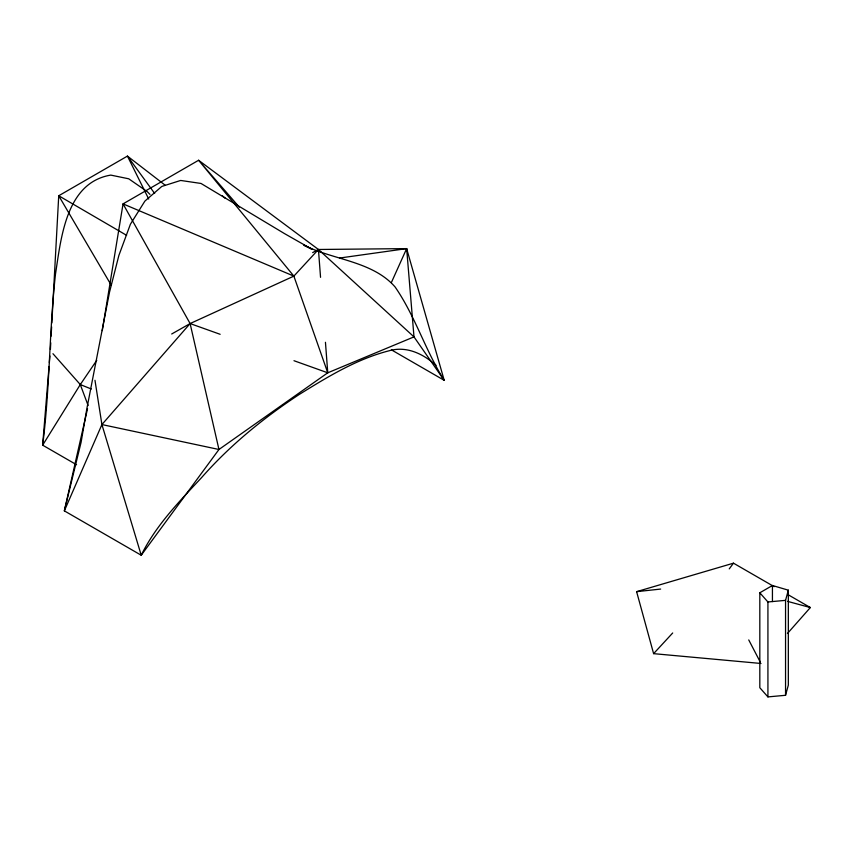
<?xml version="1.0" encoding="UTF-8"?>
<svg xmlns="http://www.w3.org/2000/svg" width="853" height="853" viewBox="0 0 853 853"><rect width="100%" height="100%" fill="white"/><g stroke="black" fill="none" stroke-linecap="round" stroke-linejoin="round"><path stroke-width="1.28" d="M50.402 349.41L50.764 342.789M51.116 336.167L51.617 326.891M51.841 322.924L58.729 195.763L127.438 156.099L165.183 185.208M49.047 366.481L42.65 445.17L76.567 464.746M49.367 362.536L49.9 355.978M102.275 330.633L123.045 203.888L198.6 160.268L318.436 249.481L413.993 336.882L444.2 380.321L391.42 349.847M87.528 408.704L64.348 510.862L141.225 555.239L218.954 449.488L327.755 372.804L413.993 336.882L406.646 248.618L318.436 249.481L312.667 252.595M785.549 695.291L785.549 600.352L788.332 590.18L772.434 585.499L759.82 592.792L759.82 687.721L767.924 696.901L785.549 695.291L788.332 685.119L788.332 590.18M320.547 277.321L318.436 249.481L293.869 276.116L190.112 323.564L101.912 424.559L64.348 510.862L81.099 442.249L86.899 408.438L109.515 292.184L118.866 255.473L130.402 224.232L144.882 201.116L161.803 186.434L180.676 180.452L201.009 183.459L284.412 233.551L312.091 249.311L303.871 245.184C333.31 259.994 372.494 261.093 395.099 286.971C415.219 316.058 425.327 350.391 444.2 380.321L406.646 248.618L339.579 258.043M391.356 282.578L406.646 248.618M96.752 360.329L80.289 384.564L42.65 445.17C49.954 388.392 49.186 331.007 55.488 274.101C61.053 238.083 66.076 182.531 110.773 175.1L128.728 178.799L147.206 191.594L149.989 194.42M729.251 568.887L733.473 563.172L774.172 586.661M787.436 633.512L810.35 607.549L787.735 594.498M733.473 563.172L636.605 591.662L653.611 653.654L672.697 632.979M171.698 333.992L190.112 323.564L220.149 334.301M636.605 591.662L660.649 589.071M759.82 592.792L767.924 601.973L785.549 600.352M653.611 653.654L760.993 663.474M94.971 380.278L101.912 424.559L218.954 449.488L190.112 323.564L123.045 203.888L293.869 276.116L327.755 372.804L293.976 360.712M787.511 601.354L810.35 607.549M52.971 353.718L80.289 384.564L91.324 389M126.607 235.332L58.729 195.763L111.327 285.35M436.011 365.265C423.088 353.803 406.508 345.678 388.925 350.818C356.383 359.177 327.435 376.994 299.147 394.523C263.289 418.066 229.83 445.469 201.457 477.744C179.055 501.777 155.864 525.395 141.225 555.239L101.912 424.559M222.313 195.753L225.288 198.301M239.33 207.183L198.6 160.268L293.869 276.116M154.66 193.45L127.438 156.099L148.71 199.026M748.742 639.931L760.386 662.301M80.289 384.564L88.136 405.559M325.451 342.298L327.755 372.804M772.434 585.499L772.434 601.568M767.924 601.973L767.924 696.901"/></g></svg>
